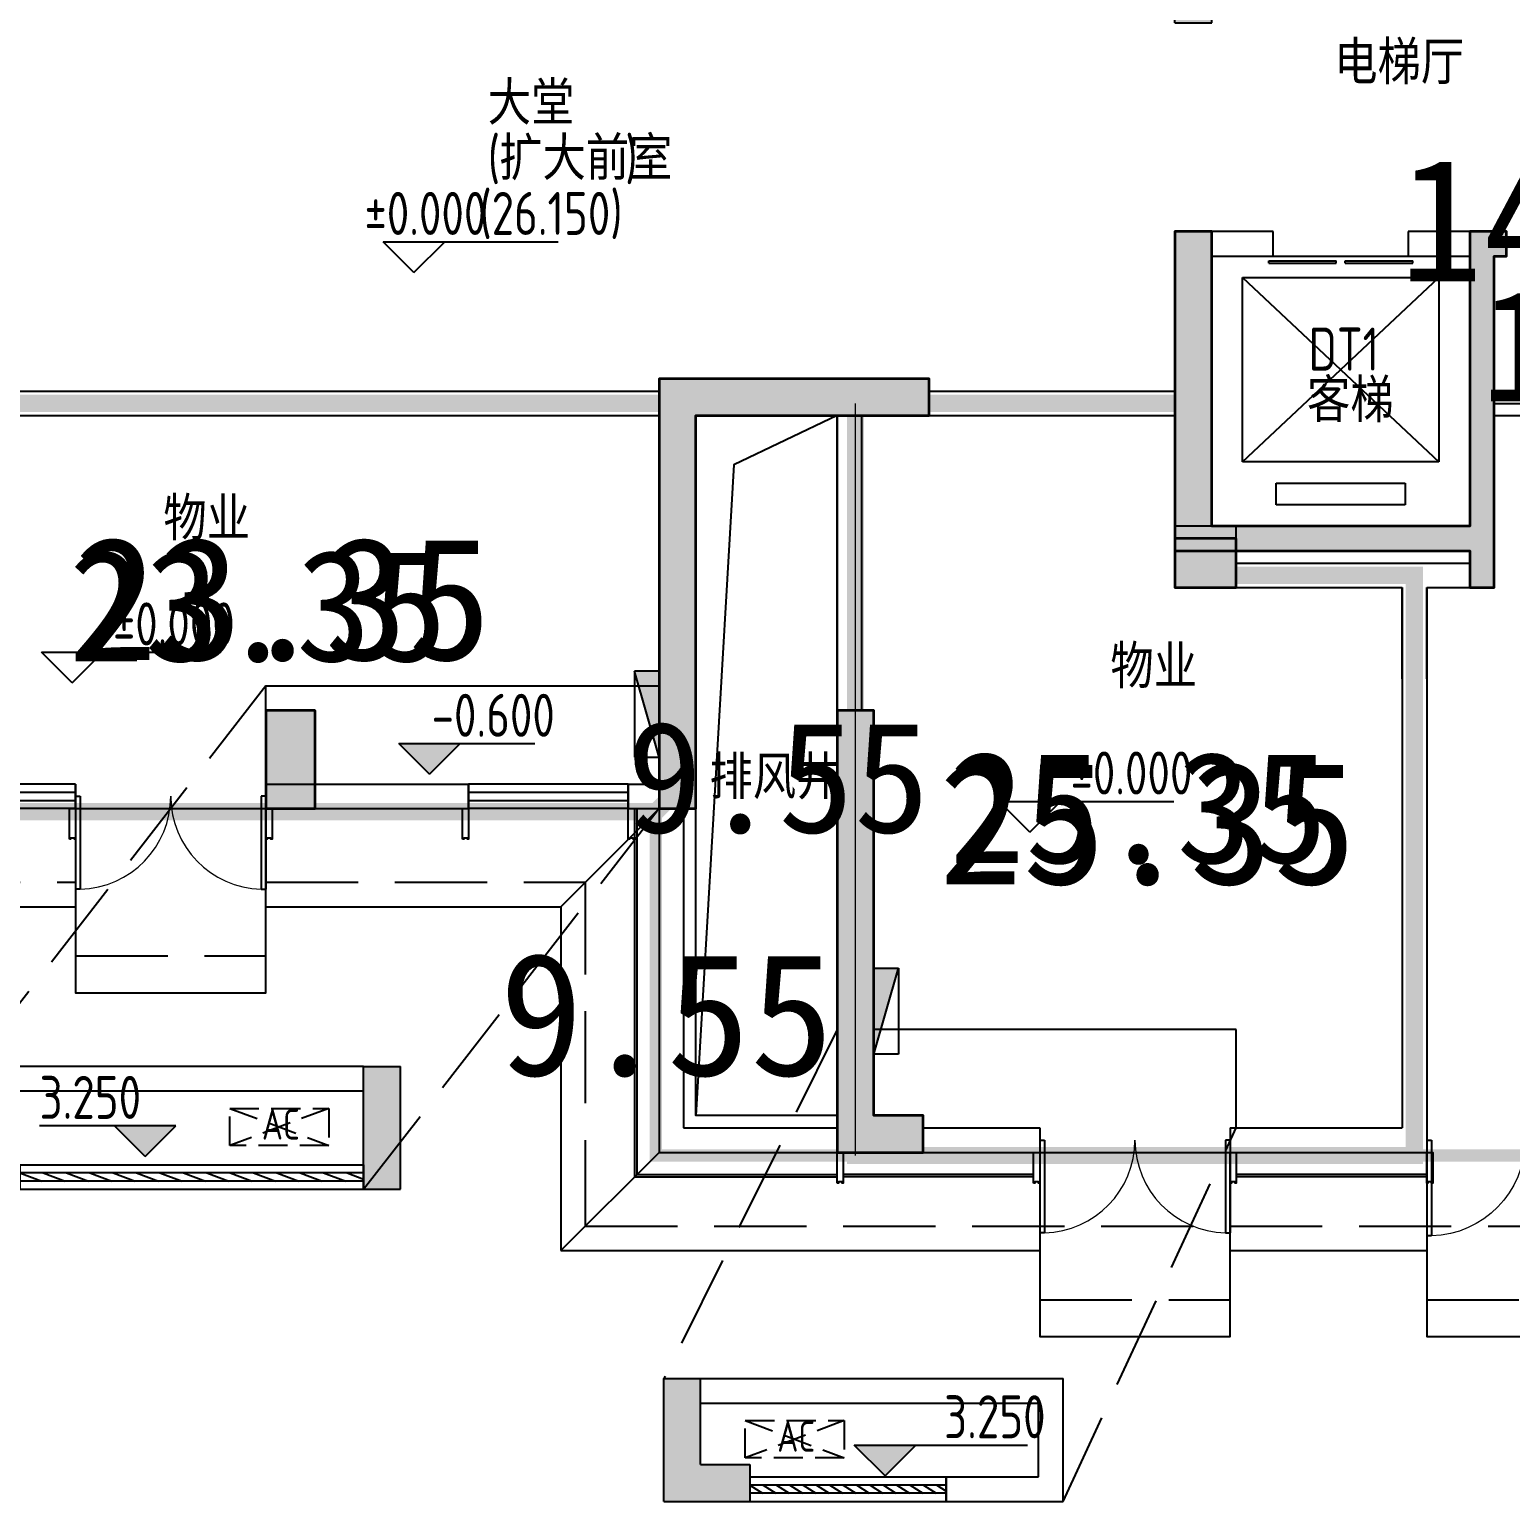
# Model space of a CAD drawing. Extents: x 512858 to 514372, y -232486 to -231710.
# Drawn here: x 513790.95 to 513803, y -232442.24 to -232430.25 of the extents above; entities that cross this region are included whole.
import ezdxf

# ---------------------------------------------------------------- set-up
doc = ezdxf.new("R2010")
doc.units = 0
doc.header["$LTSCALE"] = 1000
for name, pattern in [('$1$DASH', [0.35, 0.25, -0.1]), ('__DASH', [0.35, 0.25, -0.1]), ('CACHE2', [0.1875, 0.125, -0.0625]), ('DASH', [0.35, 0.25, -0.1])]:
    doc.linetypes.add(name, pattern=pattern)
doc.layers.get('0').update_dxf_attribs({"color": 252})
for name, color, linetype in [('$0$A-ANNO-100-TXT', 252, 'Continuous'), ('$0$AA-空调', 252, '$1$DASH'), ('$面积结果', 7, 'Continuous'), ('2#HXT-1F$0$A-ANNO-100-SYMB', 252, 'Continuous'), ('2#HXT-1F$0$A-ANNO-100-TXT', 252, 'Continuous'), ('2#HXT-1F$0$A-DOOR', 253, 'Continuous'), ('2#HXT-1F$0$A-FIRE-DOOR', 252, 'Continuous'), ('2#HXT-1F$0$A-HOLE-E', 253, 'Continuous'), ('2#HXT-1F$0$A-PATT-COLU', 253, 'Continuous'), ('2#HXT-1F$0$A-STAIR', 253, 'Continuous'), ('2#HXT-1F$0$A-STR-CONC-B', 253, 'Continuous'), ('2#HXT-1F$0$A-STR-CONC-C', 253, 'Continuous'), ('2#HXT-1F$0$A-WALL-S', 253, 'Continuous'), ('2#HXT-1F$0$A-WINDOW', 253, 'Continuous'), ('2#HXT-1F$0$AA-DOOR_FIRE_TEXT', 253, 'Continuous'), ('6#-造型-1F（实施版）金属型材-METAL-S', 253, 'Continuous'), ('6#-造型-银白色铝板', 252, 'Continuous'), ('A-ANNO-100-DIM-E', 253, 'Continuous'), ('A-ANNO-100-TXT', 252, 'Continuous'), ('A-ANNO-20-TXT', 252, 'Continuous'), ('A-DOOR', 252, 'Continuous'), ('A-HOLE-E', 253, 'Continuous'), ('A-PATT-COLU', 253, 'Continuous'), ('A-STAIR', 252, 'Continuous'), ('A-STONE-S', 253, 'Continuous'), ('A-STR-CONC-B', 252, 'Continuous'), ('A-STR-CONC-C', 253, 'Continuous'), ('A-STR-CONC-H', 253, 'Continuous'), ('A-WALL-S', 252, 'Continuous'), ('A-WINDOW', 253, 'Continuous'), ('PUB_HATCH', 252, 'Continuous'), ('降板', 253, 'Continuous'), ('面积', 6, 'Continuous')]:
    doc.layers.add(name, color=color, linetype=linetype)
for name, color, linetype, lineweight in [('P-FIRE-FH', 252, 'Continuous', 25), ('S-COLU', 252, 'Continuous', 35), ('S-COLU-HATC', 252, 'Continuous', 25), ('S-WALL', 252, 'Continuous', 35), ('S-WALL-HATC', 252, 'Continuous', 25), ('面积-免计容-物业附属用房-1', 18, 'Continuous', 0), ('面积-计容-住宅-1', 1, 'Continuous', 0)]:
    doc.layers.add(name, color=color, linetype=linetype, lineweight=lineweight)
doc.styles.add('2#HXT-1F$0$STANDARD', font='GBENOR', dxfattribs={"bigfont": 'GBCBIG'})
doc.styles.add('_TCH_SPACE', font='TSSDENG.shx', dxfattribs={"width": 0.8, "height": 5, "bigfont": 'hztxt.shx'})
doc.styles.add('dw', font='simhei.ttf')
doc.styles.add('TYDG_02', font='TSSDENG.shx', dxfattribs={"width": 0.8, "bigfont": 'hztxt.shx'})

# ---------------------------------------------------------------- blocks, each defined once
blk = doc.blocks.new('2新72A$C0EC5048D')
at = {"layer": 'S-COLU-HATC'}
for points in [[(-22000, 6300), (-22500, 6300), (-22500, 5900), (-22000, 5900)], [(-29500, 4900), (-29900, 4900), (-29900, 4100), (-29500, 4100)]]:
    blk.add_hatch(color=256, dxfattribs=at).paths.add_polyline_path(points)
at = {"layer": 'S-WALL-HATC'}
for points in [[(-20100, 5900), (-19900, 5900), (-19900, 8600), (-19800, 8600), (-19800, 8800), (-20100, 8800), (-20100, 6400), (-22200, 6400), (-22200, 8800), (-22500, 8800), (-22500, 6200), (-20100, 6200)], [(-26644, 4100), (-26400, 4100), (-26400, 7300), (-24500, 7300), (-24500, 7600), (-26700, 7600), (-26700, 4100)], [(-25250, 4900), (-25250, 1300), (-24550, 1300), (-24550, 1600), (-24950, 1600), (-24950, 4900), (-25200, 4900)]]:
    blk.add_hatch(color=256, dxfattribs=at).paths.add_polyline_path(points)
at = {"layer": 'S-COLU', "elevation": 0}
for points in [[(-22000, 6300), (-22500, 6300), (-22500, 5900), (-22000, 5900)], [(-29500, 4900), (-29900, 4900), (-29900, 4100), (-29500, 4100)]]:
    blk.add_lwpolyline(points, close=True, dxfattribs=at)
at = {"layer": 'S-WALL', "elevation": 0}
for points in [[(-20100, 5900), (-19900, 5900), (-19900, 8600), (-19800, 8600), (-19800, 8800), (-20100, 8800), (-20100, 6400), (-22200, 6400), (-22200, 8800), (-22500, 8800), (-22500, 6200), (-20100, 6200), (-20100, 5900)], [(-26644, 4100), (-26400, 4100), (-26400, 7300), (-24500, 7300), (-24500, 7600), (-26700, 7600), (-26700, 4100)], [(-25250, 4900), (-25250, 1300), (-24550, 1300), (-24550, 1600), (-24950, 1600), (-24950, 4900), (-25200, 4900)]]:
    blk.add_lwpolyline(points, close=True, dxfattribs=at)
blk = doc.blocks.new('2新282#HXT-1F$0$$TWTSYS$00000508')
for p, q in [((-0.5, 0.5), (0.324, 1.224)), ((-0.5, 0.5), (-0.5, -0.5)), ((-0.5, -0.5), (0.5, 0.5)), ((0.5, 0.5), (-0.5, 0.5)), ((0.5, -0.5), (0.5, 0.5)), ((-0.5, -0.5), (0.5, -0.5))]:
    blk.add_line(p, q)
blk.add_solid([(0.5, -0.5), (0.5, 0.5), (-0.5, -0.5)])
blk = doc.blocks.new('2新292#HXT-1F$0$$WINLIB2D$00000039')
at = {"color": 0}
for points in [[(-0.5, 0.5), (-0.5, -0.5)], [(0.5, 0.5), (-0.5, 0.5)], [(0.5, -0.5), (0.5, 0.5)], [(-0.5, 0.167), (0.5, 0.167)], [(-0.452, -0.167), (-0.5, 0.084)], [(-0.384, -0.167), (-0.448, 0.167)], [(-0.316, -0.167), (-0.38, 0.167)], [(-0.248, -0.167), (-0.312, 0.167)], [(-0.18, -0.167), (-0.244, 0.167)], [(-0.112, -0.167), (-0.176, 0.167)], [(-0.044, -0.167), (-0.108, 0.167)], [(0.024, -0.167), (-0.04, 0.167)], [(0.092, -0.167), (0.028, 0.167)], [(0.16, -0.167), (0.096, 0.167)], [(0.228, -0.167), (0.164, 0.167)], [(0.296, -0.167), (0.232, 0.167)], [(0.364, -0.167), (0.3, 0.167)], [(0.432, -0.167), (0.368, 0.167)], [(0.5, -0.167), (0.436, 0.167)], [(-0.5, -0.167), (0.5, -0.167)], [(0.5, -0.5), (-0.5, -0.5)]]:
    blk.add_lwpolyline(points, dxfattribs=at)
blk = doc.blocks.new('2新154_FZH')
blk.add_lwpolyline([(-0.5, -0.5), (0.5, -0.5), (0.5, 0.5), (-0.5, 0.5)], close=True)
at = {"layer": 'PUB_HATCH'}
blk.add_solid([(-0.5, -0.5), (0.5, -0.5), (-0.5, 0.5), (0.5, 0.5)], dxfattribs=at)
blk = doc.blocks.new('2新252#HXT-1F$0$$DORLIB2D$00000127')
at = {"color": 0}
for points in [[(-0.533, 0.795), (-0.533, 0.69)], [(-0.033, 0.795), (-0.533, 0.795)], [(-0.033, 0.795), (-0.033, 0.69)], [(0.533, 0.795), (0.033, 0.795)], [(0.033, 0.795), (0.033, 0.69)], [(0.533, 0.795), (0.533, 0.69)], [(-0.033, 0.69), (-0.533, 0.69)], [(0.533, 0.69), (0.033, 0.69)], [(0.5, 0.5), (-0.5, 0.5)]]:
    blk.add_lwpolyline(points, dxfattribs=at)
blk = doc.blocks.new('2新262#HXT-1F$0$$DorLib2D$00000001')
for p, q in [((0.45, 0.975), (0.5, 0.975)), ((0.45, 0), (0.45, 0.975)), ((0.5, 0), (0.5, 0.975)), ((0.5, 0), (0.45, 0))]:
    blk.add_line(p, q)
at = {"lineweight": 13}
blk.add_arc((0.475, 0), 0.975, 91.4693, 180, dxfattribs=at)
blk = doc.blocks.new('2新272#HXT-1F$0$$DorLib2D$00000231')
at = {"color": 0}
for p, q in [((-0.5, 0), (-0.25, 0.433)), ((0.5, 0), (0.25, 0.433))]:
    blk.add_line(p, q, dxfattribs=at)
for centre, start, end in [((-0.5, 0), 0, 60), ((0.5, 0), 120, 180)]:
    blk.add_arc(centre, 0.5, start, end, dxfattribs=at)
blk = doc.blocks.new('2新242#HXT-1F')
at = {"layer": '2#HXT-1F$0$A-PATT-COLU'}
for points in [[(-59162, -20898), (-58262, -20898), (-58112, -20798), (-58112, -20598), (-59162, -20598)], [(-58112, -20798), (-57962, -20898), (-54612, -20898), (-54612, -20598), (-58112, -20598)], [(-54612, -20598), (-54612, -20898), (-52412, -20898), (-52412, -20598)], [(-52412, -20598), (-52412, -20898), (-52012, -20898), (-52312, -20598)], [(-52312, -20598), (-52012, -20898), (-52012, -20498), (-52312, -20498)], [(-51162, -20898), (-50412, -20898), (-50412, -20598), (-51162, -20598)], [(-50412, -20598), (-50412, -20898), (-47662, -20898), (-47662, -20598)], [(-47662, -20598), (-47662, -20898), (-45162, -20898), (-44862, -20598)], [(-45162, -21398), (-44862, -21398), (-44862, -20598), (-45162, -20898)], [(-57962, -21398), (-57962, -20898), (-58112, -20798), (-58262, -20898), (-58262, -21398)], [(-44862, -21498), (-44862, -21398), (-45162, -21398), (-45162, -21498)], [(-58262, -23198), (-57962, -23198), (-57962, -23098), (-58262, -23098)], [(-55862, -23098), (-55662, -23298), (-55562, -23298), (-55562, -23098)], [(-55862, -24598), (-55662, -24598), (-55662, -23298), (-55862, -23098)], [(-54462, -23298), (-54362, -23298), (-54362, -23098), (-54462, -23098)], [(-54362, -23098), (-54362, -23298), (-49962, -23298), (-49962, -23098)], [(-49962, -23098), (-49962, -23298), (-49562, -23298), (-49562, -23098)], [(-48462, -23298), (-48362, -23298), (-48162, -23098), (-48462, -23098)], [(-48362, -23498), (-48162, -23498), (-48162, -23098), (-48362, -23298)], [(-45062, -23498), (-44812, -23498), (-44812, -23098), (-45062, -23098)], [(-58262, -24498), (-57962, -24498), (-57962, -23198), (-58262, -23198)], [(-48362, -24598), (-48162, -24598), (-48162, -23498), (-48362, -23498)], [(-45062, -25798), (-44812, -25998), (-44812, -23498), (-45062, -23498)], [(-58262, -25498), (-57962, -25498), (-57962, -24498), (-58262, -24498)], [(-55795, -25598), (-55662, -25598), (-55662, -24598), (-55862, -24598), (-55862, -25498)], [(-48362, -24598), (-48362, -25023), (-48162, -25023), (-48162, -24598)], [(-48162, -25798), (-48162, -25423), (-48362, -25423), (-48362, -25998)], [(-57762, -25498), (-57762, -25698), (-55862, -25698), (-55795, -25598), (-55862, -25498)], [(-55662, -25998), (-55662, -25598), (-55795, -25598), (-55862, -25698), (-55862, -25998)], [(-54462, -25998), (-54362, -25998), (-54362, -25798), (-54462, -25798)], [(-54362, -25798), (-54362, -25998), (-49562, -25998), (-49562, -25798)], [(-48162, -25798), (-48362, -25998), (-47362, -25998), (-47362, -25798)], [(-47362, -25798), (-47362, -25998), (-44812, -25998), (-45062, -25798)]]:
    blk.add_hatch(color=256, dxfattribs=at).paths.add_polyline_path(points)
at = {"layer": '2#HXT-1F$0$A-ANNO-100-SYMB'}
for points in [[(-53832, -23898, 0, 0, 0), (-51882, -23898, 0, 80, 0), (-52182, -23898, 0, 0, 0)], [(-54352, -25198, 0, 0, 0), (-52142, -25198, 0, 80, 0), (-52442, -25198, 0, 0, 0)], [(-49932, -25198, 0, 0, 0), (-51882, -25198, 0, 80, 0), (-51582, -25198, 0, 0, 0)]]:
    blk.add_lwpolyline(points, format="xyseb", dxfattribs=at)
at = {"layer": '2#HXT-1F$0$A-FIRE-DOOR'}
for p, q in [((-54162, -21698), (-53162, -21698)), ((-49062, -21698), (-48062, -21698)), ((-54162, -21798), (-53162, -21798)), ((-49062, -21798), (-48062, -21798))]:
    blk.add_line(p, q, dxfattribs=at)
at = {"layer": '2#HXT-1F$0$A-HOLE-E'}
for points in [[(-54512, -21698), (-54262, -21698), (-54262, -20898), (-54512, -20898)], [(-53612, -21098), (-53312, -21098), (-53312, -20898), (-53612, -20898)], [(-52712, -21698), (-52512, -21698), (-52512, -20898), (-52712, -20898)], [(-50512, -20898), (-52312, -20898), (-52312, -21698), (-50512, -21698)], [(-47462, -23598), (-48162, -23598), (-48162, -24598), (-47462, -24598)], [(-47462, -24798), (-48162, -24798), (-48162, -25798), (-47462, -25798)]]:
    blk.add_lwpolyline(points, close=True, dxfattribs=at)
for points in [[(-54262, -20898), (-54427, -20995), (-54512, -21698)], [(-53312, -20898), (-53556, -20953), (-53612, -21098)], [(-52512, -20898), (-52651, -20968), (-52712, -21698)], [(-50512, -20898), (-52092, -21127), (-52312, -21698)], [(-47462, -23598), (-47984, -23789), (-48162, -24598)], [(-47462, -24798), (-47984, -24989), (-48162, -25798)]]:
    blk.add_lwpolyline(points, dxfattribs=at)
at = {"layer": '2#HXT-1F$0$A-STAIR'}
for p, q in [((-53702, -23298), (-52098, -23298)), ((-53702, -23298), (-53702, -24438)), ((-53442, -23298), (-53442, -24438)), ((-53182, -23298), (-53182, -24438)), ((-52922, -23298), (-52922, -24438)), ((-52662, -23298), (-52662, -24438)), ((-52402, -23298), (-52402, -24438)), ((-52142, -23298), (-52142, -24438)), ((-51797, -23820), (-52098, -23298)), ((-57712, -24973), (-57712, -23473)), ((-57712, -23473), (-56112, -23473)), ((-57712, -24973), (-56112, -23473)), ((-57712, -23473), (-56112, -24973)), ((-56112, -23473), (-56112, -24973)), ((-51882, -23673), (-51882, -24438)), ((-51847, -23993), (-51675, -23787)), ((-51675, -23787), (-51797, -23820)), ((-46962, -25273), (-46962, -23773)), ((-46962, -23773), (-45362, -23773)), ((-46962, -25273), (-45362, -23773)), ((-46962, -23773), (-45362, -25273)), ((-45362, -23773), (-45362, -25273)), ((-51717, -23958), (-51847, -23993)), ((-51406, -24498), (-51717, -23958)), ((-51622, -24123), (-51622, -24438)), ((-53702, -24438), (-53702, -24498)), ((-53702, -24438), (-51440, -24438)), ((-53702, -24438), (-53702, -24498)), ((-53702, -24498), (-51406, -24498)), ((-53702, -24498), (-51406, -24498)), ((-52416, -24598), (-54222, -24598)), ((-54222, -24658), (-54222, -24598)), ((-52416, -24598), (-54222, -24598)), ((-54222, -24658), (-54222, -24598)), ((-54222, -25798), (-54222, -24658)), ((-52382, -24658), (-54222, -24658)), ((-53962, -25798), (-53962, -24658)), ((-53702, -25798), (-53702, -24658)), ((-53442, -25798), (-53442, -24658)), ((-53182, -25798), (-53182, -24658)), ((-52922, -25798), (-52922, -24658)), ((-52662, -25798), (-52662, -24658)), ((-52097, -25151), (-52416, -24598)), ((-52402, -25798), (-52402, -24658)), ((-50062, -24598), (-52301, -24598)), ((-51997, -25124), (-52301, -24598)), ((-50062, -24598), (-52301, -24598)), ((-50062, -24658), (-52266, -24658)), ((-52142, -24873), (-52142, -24658)), ((-51882, -25323), (-51882, -24658)), ((-51622, -25773), (-51622, -24658)), ((-51362, -25798), (-51362, -24658)), ((-51102, -25798), (-51102, -24658)), ((-50842, -25798), (-50842, -24658)), ((-50582, -25798), (-50582, -24658)), ((-50322, -25798), (-50322, -24658)), ((-50062, -24658), (-50062, -24598)), ((-50062, -24658), (-50062, -24598)), ((-50062, -25798), (-50062, -24658)), ((-56112, -24973), (-57712, -24973)), ((-52142, -25798), (-52142, -25073)), ((-57437, -25323), (-57437, -25148)), ((-57437, -25148), (-56387, -25148)), ((-56387, -25148), (-56387, -25323)), ((-51917, -25102), (-52097, -25151)), ((-52089, -25308), (-51917, -25102)), ((-51917, -25262), (-52089, -25308)), ((-51723, -25798), (-52017, -25289)), ((-51608, -25798), (-51917, -25262)), ((-45362, -25273), (-46962, -25273)), ((-56387, -25323), (-57437, -25323)), ((-51882, -25798), (-51882, -25523)), ((-46712, -25623), (-46712, -25448)), ((-46712, -25448), (-45612, -25448)), ((-45612, -25448), (-45612, -25623)), ((-45612, -25623), (-46712, -25623)), ((-51723, -25798), (-54222, -25798)), ((-50062, -25798), (-51608, -25798))]:
    blk.add_line(p, q, dxfattribs=at)
at = {"layer": '2#HXT-1F$0$A-STR-CONC-B'}
for p, q in [((-59162, -20598), (-58112, -20598)), ((-59162, -20598), (-59162, -20898)), ((-58112, -20598), (-54612, -20598)), ((-54612, -20598), (-52412, -20598)), ((-52412, -20598), (-52312, -20598)), ((-52312, -20598), (-52312, -20498)), ((-52012, -20898), (-52012, -20498)), ((-51162, -20598), (-50412, -20598)), ((-51162, -20598), (-51162, -20898)), ((-50412, -20598), (-47662, -20598)), ((-47662, -20598), (-44862, -20598)), ((-44862, -21398), (-44862, -20598)), ((-59162, -20898), (-58262, -20898)), ((-58262, -21398), (-58262, -20898)), ((-57962, -21398), (-57962, -20898)), ((-57962, -20898), (-54612, -20898)), ((-54612, -20898), (-52412, -20898)), ((-52412, -20898), (-52012, -20898)), ((-51162, -20898), (-50412, -20898)), ((-50412, -20898), (-47662, -20898)), ((-47662, -20898), (-45162, -20898)), ((-45162, -21398), (-45162, -20898)), ((-58262, -21398), (-57962, -21398)), ((-45162, -21498), (-45162, -21398)), ((-44862, -21498), (-44862, -21398)), ((-45162, -21498), (-44862, -21498)), ((-58262, -23198), (-58262, -23098)), ((-58262, -23098), (-57962, -23098)), ((-57962, -23198), (-57962, -23098)), ((-55862, -23098), (-55562, -23098)), ((-55862, -24598), (-55862, -23098)), ((-55562, -23098), (-55562, -23298)), ((-54462, -23098), (-54362, -23098)), ((-54462, -23098), (-54462, -23298)), ((-54362, -23098), (-49962, -23098)), ((-49962, -23098), (-49562, -23098)), ((-49562, -23098), (-49562, -23298)), ((-48462, -23098), (-48162, -23098)), ((-48462, -23098), (-48462, -23298)), ((-48162, -23498), (-48162, -23098)), ((-45062, -23498), (-45062, -23098)), ((-45062, -23098), (-44812, -23098)), ((-44812, -23498), (-44812, -23098)), ((-58262, -24498), (-58262, -23198)), ((-57962, -24498), (-57962, -23198)), ((-55662, -23298), (-55562, -23298)), ((-55662, -24598), (-55662, -23298)), ((-54462, -23298), (-54362, -23298)), ((-54362, -23298), (-49962, -23298)), ((-49962, -23298), (-49562, -23298)), ((-48462, -23298), (-48362, -23298)), ((-48362, -23498), (-48362, -23298)), ((-48362, -24598), (-48362, -23498)), ((-48162, -24598), (-48162, -23498)), ((-45062, -25798), (-45062, -23498)), ((-44812, -25998), (-44812, -23498)), ((-58262, -25498), (-58262, -24498)), ((-57962, -25498), (-57962, -24498)), ((-55862, -25498), (-55862, -24598)), ((-55662, -25598), (-55662, -24598)), ((-48362, -24598), (-48362, -25023)), ((-48162, -25023), (-48162, -24598)), ((-48362, -25023), (-48162, -25023)), ((-48162, -25423), (-48362, -25423)), ((-48362, -25423), (-48362, -25998)), ((-48162, -25798), (-48162, -25423)), ((-57762, -25498), (-55862, -25498)), ((-55662, -25998), (-55662, -25598)), ((-57762, -25698), (-55862, -25698)), ((-55862, -25998), (-55862, -25698)), ((-54462, -25798), (-54362, -25798)), ((-54462, -25798), (-54462, -25998)), ((-54362, -25798), (-49562, -25798)), ((-49562, -25798), (-49562, -25998)), ((-48162, -25798), (-47362, -25798)), ((-47362, -25798), (-45062, -25798)), ((-55862, -25998), (-55662, -25998)), ((-54462, -25998), (-54362, -25998)), ((-54362, -25998), (-49562, -25998)), ((-48362, -25998), (-47362, -25998)), ((-47362, -25998), (-44812, -25998))]:
    blk.add_line(p, q, dxfattribs=at)
at = {"layer": '2#HXT-1F$0$A-WALL-S'}
for p, q in [((-52012, -20698), (-51162, -20698)), ((-54712, -21798), (-54712, -20898)), ((-54512, -21698), (-54512, -20898)), ((-52512, -21698), (-52512, -20898)), ((-52312, -21698), (-52312, -20898)), ((-52012, -20898), (-51162, -20898)), ((-50512, -21498), (-50512, -20898)), ((-50412, -21498), (-50412, -20898)), ((-47762, -21698), (-47762, -20898)), ((-47662, -21798), (-47662, -20898)), ((-44862, -21298), (-44262, -21298)), ((-50512, -21698), (-50512, -21498)), ((-50412, -21498), (-49562, -21498)), ((-49562, -21698), (-49562, -21498)), ((-44862, -21498), (-44262, -21498)), ((-54162, -21698), (-54512, -21698)), ((-54162, -21798), (-54162, -21698)), ((-52512, -21698), (-53162, -21698)), ((-53162, -21698), (-53162, -21798)), ((-52312, -21698), (-50512, -21698)), ((-50412, -21798), (-50412, -21598)), ((-50412, -21598), (-49662, -21598)), ((-49662, -21798), (-49662, -21598)), ((-49062, -21698), (-49562, -21698)), ((-49062, -21798), (-49062, -21698)), ((-47762, -21698), (-48062, -21698)), ((-48062, -21698), (-48062, -21798)), ((-54712, -21798), (-54162, -21798)), ((-53162, -21798), (-52412, -21798)), ((-52412, -21798), (-50412, -21798)), ((-49662, -21798), (-49062, -21798)), ((-48062, -21798), (-47662, -21798)), ((-57462, -23098), (-57962, -23098)), ((-57462, -23298), (-57462, -23098)), ((-55862, -23098), (-56362, -23098)), ((-56362, -23098), (-56362, -23298)), ((-57962, -23298), (-57462, -23298)), ((-56362, -23298), (-55862, -23298)), ((-54362, -23298), (-54462, -23298)), ((-50062, -24498), (-50062, -23298)), ((-49862, -24498), (-49862, -23298)), ((-48162, -23398), (-47362, -23398)), ((-46712, -23398), (-47362, -23398)), ((-46712, -23598), (-46712, -23398)), ((-45062, -23398), (-45612, -23398)), ((-45612, -23398), (-45612, -23598)), ((-48162, -23598), (-47462, -23598)), ((-47462, -25798), (-47462, -23598)), ((-47262, -25798), (-47262, -23598)), ((-47262, -23598), (-46712, -23598)), ((-45612, -23598), (-45062, -23598)), ((-59162, -24398), (-58262, -24398)), ((-54362, -24398), (-54462, -24398)), ((-54462, -24398), (-54462, -24498)), ((-54362, -24498), (-54362, -24398)), ((-55662, -24498), (-54462, -24498)), ((-54362, -24498), (-50062, -24498)), ((-49562, -24498), (-49862, -24498)), ((-49562, -24598), (-49562, -24498)), ((-48362, -24498), (-48462, -24498)), ((-48462, -24498), (-48462, -24598)), ((-59162, -24598), (-58262, -24598)), ((-55662, -24598), (-54362, -24598)), ((-54362, -24598), (-49962, -24598)), ((-49962, -24598), (-49562, -24598)), ((-48462, -24598), (-48362, -24598)), ((-57762, -25798), (-56312, -25798)), ((-56312, -25798), (-55862, -25798)), ((-49562, -25798), (-48362, -25798)), ((-48362, -25798), (-48362, -25998)), ((-44812, -25798), (-44262, -25798)), ((-57762, -25998), (-56412, -25998)), ((-56412, -26741), (-56412, -25998)), ((-56212, -26741), (-56212, -25998)), ((-56212, -25998), (-55862, -25998)), ((-54462, -26741), (-54462, -25998)), ((-54262, -26741), (-54262, -25998)), ((-49562, -25998), (-48362, -25998)), ((-44812, -25998), (-44262, -25998))]:
    blk.add_line(p, q, dxfattribs=at)
at = {"layer": '2#HXT-1F$0$A-DOOR', "xscale": 1100, "yscale": 200, "zscale": 200, "rotation": 180}
blk.add_blockref('2新252#HXT-1F$0$$DORLIB2D$00000127', (-56912, -23198), dxfattribs=at)
at = {"layer": '2#HXT-1F$0$A-DOOR', "xscale": 1100, "yscale": -200, "zscale": 200}
blk.add_blockref('2新252#HXT-1F$0$$DORLIB2D$00000127', (-46162, -23498), dxfattribs=at)
at = {"layer": '2#HXT-1F$0$A-FIRE-DOOR', "zscale": 100}
for name, p, xscale, yscale in [('2新272#HXT-1F$0$$DorLib2D$00000231', (-53662, -21748), 1000, -1000), ('2新272#HXT-1F$0$$DorLib2D$00000231', (-48562, -21748), 1000, -1000), ('2新262#HXT-1F$0$$DorLib2D$00000001', (-49012, -24548), 1100, 1100)]:
    blk.add_blockref(name, p, dxfattribs=dict(at, xscale=xscale, yscale=yscale))
at = {"layer": '2#HXT-1F$0$A-FIRE-DOOR', "xscale": -1100, "yscale": 1100, "zscale": 100, "rotation": 90}
blk.add_blockref('2新262#HXT-1F$0$$DorLib2D$00000001', (-54412, -23848), dxfattribs=at)
at = {"layer": '2#HXT-1F$0$A-STR-CONC-C', "xscale": 499.9999999996726, "yscale": 499.9999999996726, "zscale": 499.9999999996726, "rotation": 1.62584e-11}
blk.add_blockref('2新154_FZH', (-58012, -25748), dxfattribs=at)
at = {"layer": '2#HXT-1F$0$A-WINDOW', "xscale": 400, "yscale": 200, "zscale": 200, "rotation": 90}
blk.add_blockref('2新292#HXT-1F$0$$WINLIB2D$00000039', (-48262, -25223), dxfattribs=at)
at = {"layer": '2#HXT-1F$0$AA-DOOR_FIRE_TEXT', "xscale": 700.0000000000001, "yscale": 200.0000000000001, "zscale": 700.0000000000001, "rotation": 180}
blk.add_blockref('2新282#HXT-1F$0$$TWTSYS$00000508', (-50062, -21698), dxfattribs=at)
at = {"layer": '2#HXT-1F$0$A-ANNO-100-TXT', "color": 7, "style": '2#HXT-1F$0$STANDARD'}
for s, p in [('上', (-54111, -24073)), ('下', (-54612, -25373)), ('上', (-49862, -25373))]:
    blk.add_text(s, height=338, dxfattribs=at).set_placement(p)
blk = doc.blocks.new('2新12$TwtSys$00000434')
for p, q in [((-0.5, 0.5), (-0.5, -0.5)), ((-0.5, -0.5), (0.5, 0.5)), ((0.5, 0.5), (-0.5, 0.5)), ((0.5, -0.5), (0.5, 0.5)), ((-0.5, -0.5), (0.5, -0.5))]:
    blk.add_line(p, q)
blk.add_solid([(0.5, -0.5), (0.5, 0.5), (-0.5, -0.5)])
blk = doc.blocks.new('2新83A$C6440205E')
at = {"layer": 'P-FIRE-FH', "zscale": 700}
for p, xscale, yscale, rotation in [((6700, 4869), 700, 200, 90), ((8650, 2450), -700.0000000000001, 200.0000000000001, 270)]:
    blk.add_blockref('2新12$TwtSys$00000434', p, dxfattribs=dict(at, xscale=xscale, yscale=yscale, rotation=rotation))
blk = doc.blocks.new('2新01$0$HD高低位双层挂式空调室外机')
at = {"layer": '$0$AA-空调'}
for p, q in [((0, 320), (850, 0)), ((850, 320), (0, 0))]:
    blk.add_line(p, q, dxfattribs=at)
blk.add_lwpolyline([(850, 0), (0, 0), (0, 320), (850, 320)], close=True, dxfattribs=at)
at = {"layer": '$0$A-ANNO-100-TXT', "style": 'TYDG_02', "width": 0.8}
blk.add_text('AC', height=263.4, dxfattribs=at).set_placement((275, 52))
blk = doc.blocks.new('2新231F柱')
at = {"layer": 'A-PATT-COLU'}
for points in [[(-58262, -25498), (-57962, -25498), (-57962, -23098), (-58262, -23098)], [(-55862, -23098), (-55662, -23298), (-55562, -23298), (-55562, -23098)], [(-55795, -25598), (-55662, -25598), (-55662, -23298), (-55862, -23098), (-55862, -25498)], [(-62162, -27798), (-62162, -24598), (-62462, -24298), (-62462, -27798)], [(-62462, -24298), (-62162, -24598), (-60262, -24598), (-60262, -24298)], [(-57762, -25498), (-57762, -25698), (-55862, -25698), (-55795, -25598), (-55862, -25498)], [(-55662, -25998), (-55662, -25598), (-55795, -25598), (-55862, -25698), (-55862, -25998)], [(-61012, -30598), (-60712, -30298), (-60712, -26998), (-61012, -26998)], [(-60712, -30298), (-61012, -30598), (-60312, -30598), (-60312, -30298)]]:
    blk.add_hatch(color=256, dxfattribs=at).paths.add_polyline_path(points)
at = {"layer": 'A-STR-CONC-B'}
for p, q in [((-58262, -25498), (-58262, -23098)), ((-58262, -23098), (-57962, -23098)), ((-57962, -25498), (-57962, -23098)), ((-55862, -23098), (-55562, -23098)), ((-55862, -25498), (-55862, -23098)), ((-55562, -23098), (-55562, -23298)), ((-55662, -23298), (-55562, -23298)), ((-55662, -25598), (-55662, -23298)), ((-62462, -27798), (-62462, -24298)), ((-62462, -24298), (-60262, -24298)), ((-60262, -24298), (-60262, -24598)), ((-62162, -27798), (-62162, -24598)), ((-62162, -24598), (-60262, -24598)), ((-57762, -25498), (-55862, -25498)), ((-55662, -25998), (-55662, -25598)), ((-57762, -25698), (-55862, -25698)), ((-55862, -25998), (-55862, -25698)), ((-55862, -25998), (-55662, -25998)), ((-61012, -30598), (-61012, -26998)), ((-61012, -26998), (-60712, -26998)), ((-60712, -30298), (-60712, -26998)), ((-62462, -27798), (-62162, -27798)), ((-60712, -30298), (-60312, -30298)), ((-60312, -30298), (-60312, -30598)), ((-61012, -30598), (-60312, -30598))]:
    blk.add_line(p, q, dxfattribs=at)
at = {"layer": 'A-STR-CONC-C'}
for p, xscale, yscale, zscale, rotation in [((-58012, -25748), 499.9999999996726, 499.9999999996726, 499.9999999996726, 1.62584e-11), ((-65462, -27398), 400.0000000000873, 799.9999999995853, 799.9999999995853, 1.14642e-11)]:
    blk.add_blockref('2新154_FZH', p, dxfattribs=dict(at, xscale=xscale, yscale=yscale, zscale=zscale, rotation=rotation))
blk = doc.blocks.new('2新164a-waraet5465478')
at = {"layer": '6#-造型-1F（实施版）金属型材-METAL-S'}
blk.add_lwpolyline([(2224547, 326871), (2224547, 327121), (2224597, 327121), (2224597, 326871), (2224587, 326871), (2224587, 326881), (2224557, 326881), (2224557, 326871)], close=True, dxfattribs=at)
blk = doc.blocks.new('2新75A$C42150BCA')
at = {"layer": 'A-STONE-S'}
for p, q in [((9850, 1120), (8300, 1120)), ((9850, 1100), (8300, 1100)), ((13050, 1120), (11500, 1120)), ((13050, 1100), (11500, 1100))]:
    blk.add_line(p, q, dxfattribs=at)
for points in [[(6600, 4100), (6600, 1100), (8250, 1100)], [(6620, 4100), (6620, 1120), (8250, 1120)]]:
    blk.add_lwpolyline(points, dxfattribs=at)
at = {"layer": '6#-造型-银白色铝板'}
for p in [(-2222547, -323021), (-2220947, -323021), (-2219347, -323021), (-2217997, -323021), (-2216297, -325821), (-2214697, -325821), (-2213097, -325821), (-2211497, -325821)]:
    blk.add_blockref('2新164a-waraet5465478', p, dxfattribs=at)
blk = doc.blocks.new('2新04$DorLib2D$00000002')
for p, q in [((-0.5, 0), (-0.5, 0.4875)), ((-0.475, 0.4875), (-0.5, 0.4875)), ((-0.475, 0), (-0.475, 0.4875)), ((0.475, 0), (0.475, 0.4875)), ((0.475, 0.4875), (0.5, 0.4875)), ((0.5, 0), (0.5, 0.4875)), ((-0.5, 0), (-0.475, 0)), ((0.5, 0), (0.475, 0))]:
    blk.add_line(p, q)
at = {"lineweight": 13}
for centre, start, end in [((-0.4875, 0), 0, 88.53072), ((0.4875, 0), 91.46928, 180)]:
    blk.add_arc(centre, 0.4875, start, end, dxfattribs=at)
blk = doc.blocks.new('2新10$TCHSYS$WIN2D')
for p, q in [((-0.5, 0.5), (0.5, 0.5)), ((-0.5, 0.5), (-0.5, -0.5)), ((0.5, 0.5), (0.5, -0.5)), ((0.5, 0.1667), (-0.5, 0.1667)), ((0.5, -0.1667), (-0.5, -0.1667)), ((-0.5, -0.5), (0.5, -0.5))]:
    blk.add_line(p, q)
blk = doc.blocks.new('2新14$WINLIB2D$00000039')
at = {"color": 0}
for points in [[(-0.5, 0.5), (-0.5, -0.5)], [(0.5, 0.5), (-0.5, 0.5)], [(0.5, -0.5), (0.5, 0.5)], [(-0.5, 0.1667), (0.5, 0.1667)], [(-0.3839, -0.1667), (-0.448, 0.1667)], [(-0.3159, -0.1667), (-0.38, 0.1667)], [(-0.2479, -0.1667), (-0.312, 0.1667)], [(-0.1799, -0.1667), (-0.244, 0.1667)], [(-0.1119, -0.1667), (-0.176, 0.1667)], [(-0.0439, -0.1667), (-0.108, 0.1667)], [(0.0241, -0.1667), (-0.04, 0.1667)], [(0.0921, -0.1667), (0.028, 0.1667)], [(0.16, -0.1667), (0.0959, 0.1667)], [(0.228, -0.1667), (0.1639, 0.1667)], [(0.296, -0.1667), (0.2319, 0.1667)], [(0.364, -0.1667), (0.2999, 0.1667)], [(0.432, -0.1667), (0.3679, 0.1667)], [(0.5, -0.1667), (0.4359, 0.1667)], [(-0.4519, -0.1667), (-0.5, 0.0836)], [(-0.5, -0.1667), (0.5, -0.1667)], [(0.5, -0.5), (-0.5, -0.5)]]:
    blk.add_lwpolyline(points, dxfattribs=at)

msp = doc.modelspace()

# ---------------------------------------------------------------- hatches: boundary and pattern name
at = {"layer": 'A-ANNO-100-DIM-E'}
for points in [[(513794.201, -232436.314), (513793.951, -232436.064), (513794.451, -232436.064)], [(513791.886, -232439.427), (513791.636, -232439.177), (513792.136, -232439.177)], [(513797.91, -232442.028), (513797.66, -232441.778), (513798.16, -232441.778)]]:
    msp.add_hatch(color=252, dxfattribs=at).paths.add_polyline_path(points)
at = {"layer": 'A-PATT-COLU'}
for points in [[(513793.665, -232439.694), (513793.965, -232439.694), (513793.965, -232438.694), (513793.665, -232438.694)], [(513796.259, -232442.086), (513796.409, -232441.936), (513796.409, -232441.236), (513796.109, -232441.236), (513796.109, -232442.236)], [(513796.259, -232442.086), (513796.109, -232442.236), (513796.809, -232442.236), (513796.809, -232441.936), (513796.409, -232441.936)]]:
    msp.add_hatch(color=252, dxfattribs=at).paths.add_polyline_path(points, flags=17)

# ---------------------------------------------------------------- linework, layer by layer
at = {"color": 252, "linetype": 'DASH', "ltscale": 0.003}
for points in [[(513764.111, -232423.194), (513786.97, -232423.194), (513786.97, -232437.194), (513791.32, -232437.194)], [(513792.87, -232435.594), (513790.465, -232438.694)], [(513791.32, -232436.594), (513791.32, -232437.794), (513792.87, -232437.794), (513792.87, -232436.594)], [(513793.665, -232439.694), (513796.07, -232436.594)], [(513792.87, -232437.194), (513795.47, -232437.194), (513795.47, -232439.994), (513805.57, -232439.994)], [(513797.52, -232438.394), (513796.109, -232441.236)], [(513799.359, -232442.236), (513800.77, -232439.194)], [(513799.17, -232439.394), (513799.17, -232440.594), (513800.72, -232440.594), (513800.72, -232439.394)], [(513802.32, -232439.394), (513802.32, -232440.594), (513803.92, -232440.594), (513803.92, -232439.394)]]:
    msp.add_lwpolyline(points, dxfattribs=at)
at = {"color": 252, "linetype": 'CACHE2'}
for points in [[(513788.37, -232432.794), (513788.37, -232437.394), (513791.32, -232437.394)], [(513795.27, -232437.394), (513796.07, -232436.594)], [(513792.87, -232437.394), (513795.27, -232437.394), (513795.27, -232440.194), (513799.17, -232440.194)], [(513795.27, -232440.194), (513796.07, -232439.394)], [(513800.72, -232440.194), (513802.32, -232440.194)]]:
    msp.add_lwpolyline(points, dxfattribs=at)
at = {"layer": 'A-ANNO-100-DIM-E', "color": 252}
for p, q in [((513794.075, -232432.228), (513793.825, -232431.978)), ((513793.825, -232431.978), (513795.248, -232431.978)), ((513794.075, -232432.228), (513794.325, -232431.978)), ((513791.292, -232435.57), (513791.042, -232435.32)), ((513791.042, -232435.32), (513792.465, -232435.32)), ((513791.292, -232435.57), (513791.542, -232435.32)), ((513794.201, -232436.314), (513793.951, -232436.064)), ((513793.951, -232436.064), (513795.06, -232436.064)), ((513794.201, -232436.314), (513794.451, -232436.064)), ((513799.089, -232436.785), (513798.839, -232436.535)), ((513798.839, -232436.535), (513800.262, -232436.535)), ((513799.089, -232436.785), (513799.339, -232436.535)), ((513792.136, -232439.177), (513791.027, -232439.177)), ((513791.886, -232439.427), (513791.636, -232439.177)), ((513791.886, -232439.427), (513792.136, -232439.177)), ((513797.91, -232442.028), (513797.66, -232441.778)), ((513797.66, -232441.778), (513799.069, -232441.778)), ((513797.91, -232442.028), (513798.16, -232441.778))]:
    msp.add_line(p, q, dxfattribs=at)
at = {"layer": 'A-DOOR', "color": 252}
for p, q in [((513791.32, -232436.594), (513792.87, -232436.594)), ((513799.17, -232439.394), (513800.72, -232439.394))]:
    msp.add_line(p, q, dxfattribs=at)
at = {"layer": 'A-HOLE-E', "color": 252}
msp.add_lwpolyline([(513796.37, -232433.394), (513797.52, -232433.394), (513797.52, -232439.094), (513796.37, -232439.094)], close=True, dxfattribs=at)
msp.add_lwpolyline([(513797.52, -232433.394), (513796.679, -232433.794), (513796.37, -232439.094)], dxfattribs=at)
at = {"layer": 'A-STAIR', "color": 252}
for points in [[(513791.32, -232436.594), (513791.32, -232438.094), (513792.87, -232438.094), (513792.87, -232436.594)], [(513799.17, -232439.394), (513799.17, -232440.894), (513800.72, -232440.894), (513800.72, -232439.394)]]:
    msp.add_lwpolyline(points, dxfattribs=at)
at = {"layer": 'A-STAIR', "color": 252, "elevation": 0}
msp.add_lwpolyline([(513802.32, -232439.394), (513802.32, -232440.894), (513803.92, -232440.894), (513803.92, -232439.394)], dxfattribs=at)
at = {"layer": 'A-STR-CONC-B', "color": 252}
for p, q in [((513793.665, -232439.694), (513793.665, -232438.694)), ((513793.665, -232438.694), (513793.965, -232438.694)), ((513793.965, -232439.694), (513793.965, -232438.694)), ((513793.665, -232439.694), (513793.965, -232439.694)), ((513796.109, -232442.236), (513796.109, -232441.236)), ((513796.109, -232441.236), (513796.409, -232441.236)), ((513796.409, -232441.936), (513796.409, -232441.236)), ((513796.409, -232441.936), (513796.809, -232441.936)), ((513796.809, -232441.936), (513796.809, -232442.236)), ((513796.109, -232442.236), (513796.809, -232442.236))]:
    msp.add_line(p, q, dxfattribs=at)
at = {"layer": 'A-STR-CONC-H', "color": 252, "linetype": '__DASH'}
for p, q in [((513792.87, -232435.594), (513796.07, -232435.594)), ((513792.87, -232436.394), (513792.87, -232435.594))]:
    msp.add_line(p, q, dxfattribs=at)
msp.add_lwpolyline([(513800.77, -232439.194), (513800.77, -232438.394), (513797.82, -232438.394)], dxfattribs=at)
at = {"layer": 'A-WALL-S', "color": 252}
for p, q in [((513789.37, -232433.194), (513796.07, -232433.194)), ((513796.07, -232433.194), (513796.07, -232433.394)), ((513798.27, -232433.194), (513800.27, -232433.194)), ((513798.27, -232433.194), (513798.27, -232433.394)), ((513800.27, -232433.194), (513800.27, -232433.394)), ((513789.37, -232433.394), (513796.07, -232433.394)), ((513797.52, -232435.794), (513797.52, -232433.394)), ((513797.52, -232433.394), (513797.72, -232433.394)), ((513797.72, -232435.794), (513797.72, -232433.394)), ((513798.27, -232433.394), (513800.27, -232433.394)), ((513802.12, -232434.794), (513802.12, -232439.194)), ((513802.32, -232434.794), (513802.32, -232439.194)), ((513797.52, -232435.794), (513797.72, -232435.794)), ((513791.32, -232436.394), (513791.32, -232436.394)), ((513792.87, -232436.394), (513794.52, -232436.394)), ((513795.82, -232436.394), (513796.07, -232436.394)), ((513796.07, -232436.394), (513796.07, -232436.594)), ((513791.32, -232436.594), (513791.32, -232436.594)), ((513792.87, -232436.594), (513794.52, -232436.594)), ((513795.82, -232436.594), (513796.07, -232436.594)), ((513796.07, -232436.594), (513796.07, -232439.394)), ((513796.27, -232436.594), (513796.07, -232436.594)), ((513796.27, -232436.594), (513796.27, -232439.194)), ((513793.665, -232438.694), (513790.465, -232438.694)), ((513793.665, -232438.894), (513790.665, -232438.894)), ((513796.27, -232439.194), (513797.52, -232439.194)), ((513797.52, -232439.194), (513797.52, -232439.394)), ((513798.22, -232439.194), (513799.17, -232439.194)), ((513798.22, -232439.194), (513798.22, -232439.394)), ((513800.72, -232439.194), (513802.12, -232439.194)), ((513796.07, -232439.394), (513797.52, -232439.394)), ((513798.22, -232439.394), (513799.17, -232439.394)), ((513800.72, -232439.394), (513802.22, -232439.394)), ((513802.22, -232439.394), (513802.32, -232439.394)), ((513793.665, -232439.494), (513793.665, -232439.494)), ((513793.665, -232439.494), (513793.665, -232439.694)), ((513793.665, -232439.694), (513793.665, -232439.694)), ((513796.409, -232441.236), (513799.359, -232441.236)), ((513799.359, -232442.236), (513799.359, -232441.236)), ((513796.409, -232441.436), (513799.159, -232441.436)), ((513799.159, -232442.036), (513799.159, -232441.436)), ((513798.409, -232442.036), (513799.159, -232442.036)), ((513798.409, -232442.236), (513799.359, -232442.236))]:
    msp.add_line(p, q, dxfattribs=at)
for points in [[(513791.32, -232436.394), (513791.32, -232436.594)], [(513791.32, -232436.394), (513791.32, -232436.594)], [(513792.87, -232436.394), (513792.87, -232436.594)], [(513794.52, -232436.394), (513794.52, -232436.594)], [(513795.82, -232436.394), (513795.82, -232436.594)], [(513799.17, -232439.194), (513799.17, -232439.394)], [(513800.72, -232439.194), (513800.72, -232439.394)], [(513802.32, -232439.194), (513802.32, -232439.394)], [(513793.665, -232439.494), (513793.665, -232439.694)], [(513796.809, -232442.036), (513796.809, -232442.236)], [(513798.409, -232442.036), (513798.409, -232442.236)]]:
    msp.add_lwpolyline(points, dxfattribs=at)
at = {"layer": '面积-免计容-物业附属用房-1', "ltscale": 3, "const_width": 0.14}
for points in [[(513796.17, -232433.294), (513789.145, -232433.294), (513789.145, -232436.619), (513796.045, -232436.619), (513796.17, -232436.494)], [(513802.22, -232434.694), (513800.42, -232434.694), (513800.42, -232433.294), (513797.67, -232433.294), (513797.67, -232439.419), (513802.22, -232439.419)]]:
    msp.add_lwpolyline(points, close=True, dxfattribs=at)
at = {"layer": '面积-计容-住宅-1'}
msp.add_line((513797.67, -232439.419), (513797.67, -232433.294), dxfattribs=at)
at = {"layer": '面积-计容-住宅-1', "const_width": 0.1}
for points in [[(513816.07, -232430.194), (513813.57, -232430.194), (513813.57, -232429.594), (513789.145, -232429.594), (513789.145, -232433.294), (513800.42, -232433.294), (513800.42, -232434.694), (513802.22, -232434.694), (513802.22, -232439.419), (513804.17, -232439.419), (513804.17, -232434.694), (513814.27, -232434.694), (513814.27, -232440.819), (513816.67, -232440.819), (513816.67, -232437.194), (513816.07, -232437.194)], [(513797.67, -232433.294), (513796.17, -232433.294), (513796.17, -232436.494), (513796.045, -232436.619), (513796.045, -232439.419), (513797.67, -232439.419)]]:
    msp.add_lwpolyline(points, close=True, dxfattribs=at)

# ---------------------------------------------------------------- block references
at = {"color": 252}
for name, p, xscale, yscale, zscale in [('2新75A$C42150BCA', (513789.27, -232440.694), 0.001, 0.001, 0.001), ('2新231F柱', (513858.532, -232408.796), 0.001, 0.001, 0.001), ('2新242#HXT-1F', (513858.532, -232408.796), 0.001, 0.001, 0.001), ('2新01$0$HD高低位双层挂式空调室外机', (513792.576, -232439.339), 0.0009490427523385, 0.0009490427523385, 0.0009490427523385), ('2新01$0$HD高低位双层挂式空调室外机', (513796.772, -232441.881), 0.0009490427523385, 0.0009490427523385, 0.0009490427523385)]:
    msp.add_blockref(name, p, dxfattribs=dict(at, xscale=xscale, yscale=yscale, zscale=zscale))
at = {"layer": 'A-DOOR', "color": 252, "xscale": -1.55, "yscale": -1.55, "zscale": 0.2, "rotation": 2.17335288393e-05}
msp.add_blockref('2新04$DorLib2D$00000002', (513792.095, -232436.494), dxfattribs=at)
at = {"layer": 'A-DOOR', "color": 252, "zscale": 0.2}
for p, xscale, yscale in [((513799.945, -232439.294), -1.55, -1.55), ((513803.12, -232439.294), 1.6, -1.6)]:
    msp.add_blockref('2新04$DorLib2D$00000002', p, dxfattribs=dict(at, xscale=xscale, yscale=yscale))
at = {"layer": 'A-WINDOW', "color": 252, "yscale": -0.2, "zscale": 0.2}
for name, p, xscale, rotation in [('2新10$TCHSYS$WIN2D', (513790.545, -232436.494), -1.55, 2.17335288393e-05), ('2新10$TCHSYS$WIN2D', (513795.17, -232436.494), -1.3, 2.17335288393e-05), ('2新14$WINLIB2D$00000039', (513792.265, -232439.594), -2.799862358851698, 2.17167526856e-05)]:
    msp.add_blockref(name, p, dxfattribs=dict(at, xscale=xscale, rotation=rotation))
at = {"layer": 'A-WINDOW', "color": 252, "xscale": -1.6, "yscale": -0.2, "zscale": 0.2}
msp.add_blockref('2新14$WINLIB2D$00000039', (513797.609, -232442.136), dxfattribs=at)
at = {"layer": '降板', "color": 252, "xscale": 0.001, "yscale": 0.001, "zscale": 0.001}
msp.add_blockref('2新72A$C0EC5048D', (513822.77, -232440.694), dxfattribs=at)
at = {"layer": '面积', "color": 252, "xscale": 0.001, "yscale": 0.001, "zscale": 0.001}
msp.add_blockref('2新83A$C6440205E', (513789.27, -232440.694), dxfattribs=at)

# ---------------------------------------------------------------- texts
at = {"layer": '$面积结果', "color": 1, "style": 'dw'}
for s, p in [('142.45', (513802.764, -232433.277)), ('9.55', (513795.806, -232436.79))]:
    msp.add_text(s, height=0.9065, dxfattribs=at).set_placement(p)
at = {"layer": '$面积结果', "color": 18, "style": 'dw'}
for s, p in [('23.35', (513791.264, -232435.394)), ('25.35', (513798.432, -232437.037))]:
    msp.add_text(s, height=0.9065, dxfattribs=at).set_placement(p)
at = {"layer": 'A-ANNO-100-DIM-E', "color": 252, "style": 'TYDG_02', "width": 0.8}
for s, p in [('%%P0.000', (513793.672, -232431.922)), ('(26.150)', (513794.608, -232431.922)), ('%%P0.000', (513791.624, -232435.265)), ('-0.600', (513794.219, -232436.009)), ('%%P0.000', (513799.42, -232436.479)), ('3.250', (513791.027, -232439.121)), ('3.250', (513798.391, -232441.722))]:
    msp.add_text(s, height=0.35, dxfattribs=at).set_placement(p)
at = {"layer": 'A-ANNO-100-TXT', "color": 252, "style": '_TCH_SPACE'}
msp.add_text('排风井', height=0.3526, dxfattribs=at).set_placement((513796.481, -232436.516))
msp.add_text('排风井', height=0.3526, dxfattribs=at).set_placement((513796.481, -232436.516))
at = {"layer": 'A-ANNO-20-TXT', "color": 252, "style": 'TYDG_02'}
for s, p in [('电梯厅', (513801.567, -232430.695)), ('大堂', (513794.676, -232431.025)), ('扩大前室', (513794.769, -232431.475)), ('客梯', (513801.346, -232433.447)), ('物业', (513792.035, -232434.41)), ('物业', (513799.745, -232435.615))]:
    msp.add_text(s, height=0.3526, dxfattribs=at).set_placement(p)
at = {"layer": 'A-ANNO-20-TXT', "color": 252, "style": 'TYDG_02', "width": 0.8}
for s, p in [('(', (513794.676, -232431.475)), (')', (513795.796, -232431.475)), ('DT1', (513801.358, -232433.027))]:
    msp.add_text(s, height=0.35, dxfattribs=at).set_placement(p)
at = {"layer": '面积-免计容-物业附属用房-1', "ltscale": 3, "style": 'dw'}
for s, p in [('23.35', (513791.305, -232435.384)), ('25.35', (513798.347, -232437.21))]:
    msp.add_text(s, height=1, dxfattribs=at).set_placement(p)
at = {"layer": '面积-计容-住宅-1', "style": 'dw'}
for s, p in [('142.45', (513802.097, -232432.299)), ('9.55', (513794.771, -232438.768))]:
    msp.add_text(s, height=1, dxfattribs=at).set_placement(p)

doc.saveas('drawing.dxf')
